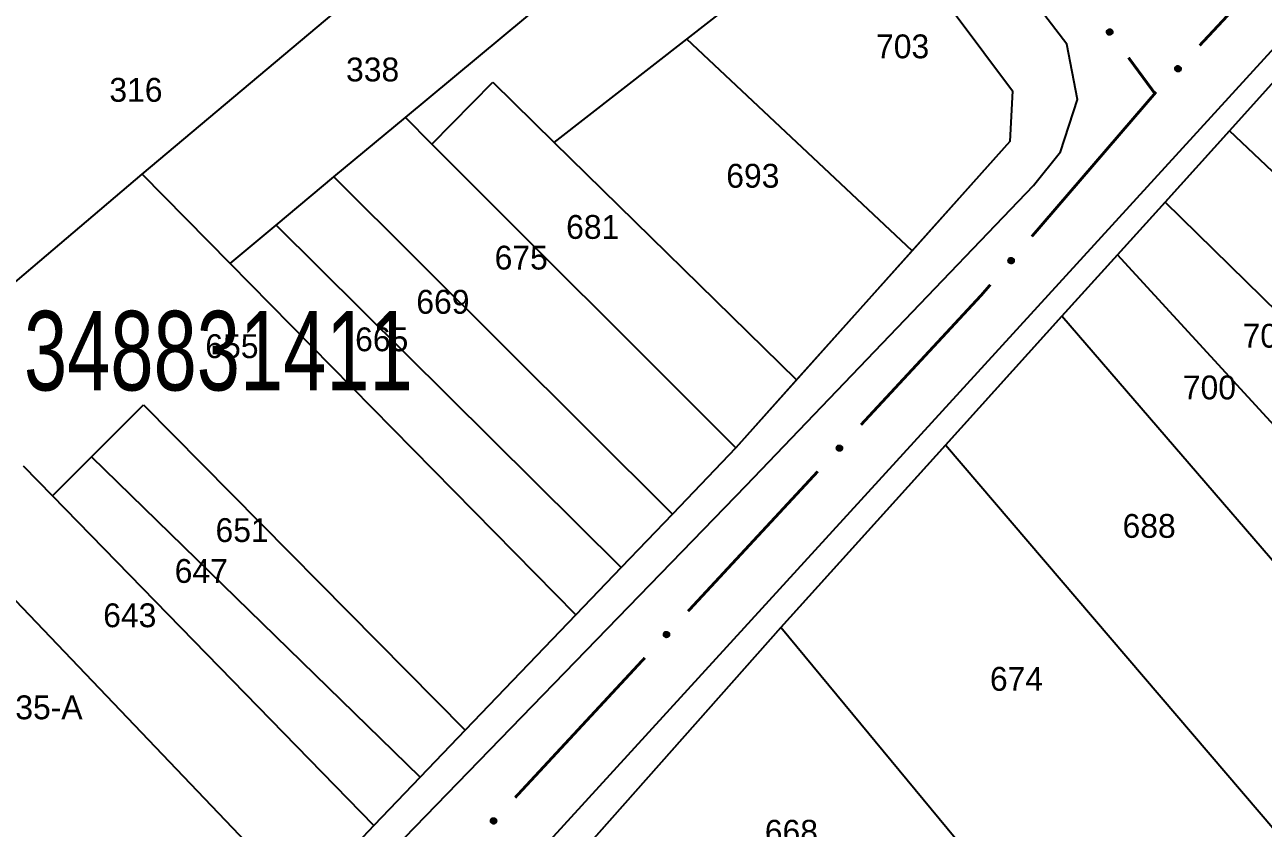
# Model space of a CAD drawing. Extents: x 200123 to 201542, y 4839549 to 4841240.
# Drawn here: x 200645.3 to 200723.2, y 4839982.2 to 4840032.7 of the extents above; entities that cross this region are included whole.
import ezdxf
from ezdxf.enums import TextEntityAlignment as Align

# ---------------------------------------------------------------- set-up
doc = ezdxf.new("R2010")
doc.units = 0
doc.header["$LTSCALE"] = 1.5
doc.header["$MEASUREMENT"] = 0
for name, color, linetype in [('CD_MALHA_LOTES', 7, 'CONTINUOUS'), ('CD_TXT_QUADRA', 2, 'CONTINUOUS'), ('RU-QUADRA', 210, 'CONTINUOUS'), ('SV-EIXO-RUA-PAV', 20, 'CONTINUOUS'), ('SV-RUA-PAVIM', 7, 'CONTINUOUS'), ('Th_NmrPort', 1, 'CONTINUOUS')]:
    doc.layers.add(name, color=color, linetype=linetype)
doc.styles.add('ARIAL', font='ARIAL.SHX')

msp = doc.modelspace()

# ---------------------------------------------------------------- linework, layer by layer
at = {"layer": 'CD_MALHA_LOTES', "linetype": 'Continuous', "flags": 128}
for points in [[(200652.66, 4840023.32), (200688.74, 4840053.62)], [(200669.23, 4840026.89), (200693.58, 4840047.13)], [(200686.94, 4840031.82), (200698.37, 4840040.72)], [(200698.37, 4840040.72), (200707.44, 4840028.56), (200707.28, 4840025.38), (200701.13, 4840018.5)], [(200678.6, 4840025.31), (200686.94, 4840031.82)], [(200701.13, 4840018.5), (200686.94, 4840031.82)], [(200721.1, 4840026.05), (200724.31, 4840029.61)], [(200670.9, 4840025.2), (200674.74, 4840029.12)], [(200674.74, 4840029.12), (200678.6, 4840025.31)], [(200664.73, 4840023.15), (200669.23, 4840026.89)], [(200670.9, 4840025.2), (200669.23, 4840026.89)], [(200717.05, 4840021.57), (200721.1, 4840026.05)], [(200753.2, 4839995.73), (200721.1, 4840026.05)], [(200690.04, 4840006.11), (200670.9, 4840025.2)], [(200693.86, 4840010.38), (200678.6, 4840025.31)], [(200638.77, 4840011.53), (200652.66, 4840023.32)], [(200658.19, 4840017.71), (200652.66, 4840023.32)], [(200661.09, 4840020.12), (200664.73, 4840023.15)], [(200686.05, 4840001.94), (200664.73, 4840023.15)], [(200714.05, 4840018.25), (200717.05, 4840021.57)], [(200738.46, 4840000.61), (200717.05, 4840021.57)], [(200658.19, 4840017.71), (200661.09, 4840020.12)], [(200682.82, 4839998.58), (200661.09, 4840020.12)], [(200701.13, 4840018.5), (200693.86, 4840010.38)], [(200679.97, 4839995.61), (200658.19, 4840017.71)], [(200710.56, 4840014.39), (200714.05, 4840018.25)], [(200734.03, 4839996.51), (200714.05, 4840018.25)], [(200703.23, 4840006.27), (200710.56, 4840014.39)], [(200732.23, 4839989.26), (200710.56, 4840014.39)], [(200693.86, 4840010.38), (200690.04, 4840006.11)], [(200649.48, 4840005.54), (200652.75, 4840008.81)], [(200652.75, 4840008.81), (200672.99, 4839988.34)], [(200690.04, 4840006.11), (200686.05, 4840001.94)], [(200692.87, 4839994.81), (200703.23, 4840006.27)], [(200726.06, 4839979.58), (200703.23, 4840006.27)], [(200647.02, 4840003.08), (200649.48, 4840005.54)], [(200670.16, 4839985.39), (200649.48, 4840005.54)], [(200645.16, 4840004.98), (200647.02, 4840003.08)], [(200667.24, 4839982.35), (200647.02, 4840003.08)], [(200686.05, 4840001.94), (200682.82, 4839998.58)], [(200662.75, 4839977.6), (200640.72, 4840000.64)], [(200682.82, 4839998.58), (200679.97, 4839995.61)], [(200679.97, 4839995.61), (200672.99, 4839988.34)], [(200679.15, 4839979.34), (200692.87, 4839994.81)], [(200715.31, 4839967.69), (200692.87, 4839994.81)], [(200672.99, 4839988.34), (200670.16, 4839985.39)], [(200670.16, 4839985.39), (200667.24, 4839982.35)], [(200667.24, 4839982.35), (200662.75, 4839977.6)]]:
    msp.add_lwpolyline(points, dxfattribs=at)
at = {"layer": 'RU-QUADRA', "linetype": 'Continuous', "flags": 128}
for points in [[(200589.16, 4839957.31), (200571.95, 4839984.54), (200572.5, 4839987.01), (200614.13, 4840015.93), (200620.16, 4840020.05), (200626.52, 4840024.4), (200628.65, 4840025.86), (200678.4, 4840067.48), (200688.74, 4840053.62), (200693.58, 4840047.13), (200698.37, 4840040.72), (200707.44, 4840028.56), (200707.28, 4840025.38), (200690.04, 4840006.11), (200686.05, 4840001.94), (200682.82, 4839998.58), (200679.97, 4839995.61), (200672.99, 4839988.34), (200670.16, 4839985.39), (200667.24, 4839982.35), (200662.75, 4839977.6)], [(200724.31, 4840029.61), (200721.1, 4840026.05), (200717.05, 4840021.57), (200714.05, 4840018.25), (200710.56, 4840014.39), (200703.23, 4840006.27), (200692.87, 4839994.81), (200679.15, 4839979.34)]]:
    msp.add_lwpolyline(points, dxfattribs=at)
at = {"layer": 'SV-EIXO-RUA-PAV', "const_width": 0.18}
for points in [[(200727.418382, 4840040.183165), (200719.226284, 4840031.414498)], [(200714.75053, 4840030.652055), (200715.936956, 4840029.041964)], [(200715.936956, 4840029.041964), (200716.41, 4840028.4)], [(200716.495585, 4840028.491608), (200716.41, 4840028.4)], [(200716.41, 4840028.4), (200708.662208, 4840019.401188)], [(200706.052344, 4840016.369915), (200705.51, 4840015.74)], [(200705.51, 4840015.74), (200697.910621, 4840007.555194)], [(200695.188971, 4840004.623878), (200687.024018, 4839995.829929)], [(200684.302367, 4839992.898612), (200676.137414, 4839984.104663)]]:
    msp.add_lwpolyline(points, dxfattribs=at)
at = {"layer": 'SV-EIXO-RUA-PAV'}
for points in [[(200713.56749, 4840032.443116), (200713.615946, 4840032.436476), (200713.656233, 4840032.420861), (200713.686087, 4840032.398166), (200713.707238, 4840032.371232), (200713.725773, 4840032.34124), (200713.737788, 4840032.306879), (200713.742677, 4840032.265788), (200713.736357, 4840032.217134), (200713.717649, 4840032.176915), (200713.696964, 4840032.146457), (200713.670149, 4840032.122785), (200713.640712, 4840032.105267), (200713.604607, 4840032.093966), (200713.562917, 4840032.089418), (200713.514147, 4840032.096957), (200713.474756, 4840032.112537), (200713.446457, 4840032.135247), (200713.422829, 4840032.162355), (200713.404273, 4840032.193201), (200713.392673, 4840032.226999), (200713.388169, 4840032.268982), (200713.396248, 4840032.31702), (200713.411338, 4840032.356486), (200713.433645, 4840032.385096), (200713.460858, 4840032.407757), (200713.490713, 4840032.426713), (200713.52475, 4840032.440229), (200713.56749, 4840032.443116)], [(200718.03946, 4840029.982894), (200718.041814, 4840029.934043), (200718.033848, 4840029.891576), (200718.017009, 4840029.858068), (200717.994408, 4840029.832339), (200717.968322, 4840029.808621), (200717.936745, 4840029.79051), (200717.897247, 4840029.778173), (200717.848258, 4840029.775467), (200717.805291, 4840029.786487), (200717.771558, 4840029.801238), (200717.743372, 4840029.82326), (200717.720755, 4840029.848988), (200717.703028, 4840029.88241), (200717.690916, 4840029.92256), (200717.689388, 4840029.971885), (200717.697483, 4840030.013465), (200717.714622, 4840030.045447), (200717.73694, 4840030.073644), (200717.763863, 4840030.097539), (200717.794961, 4840030.115138), (200717.835408, 4840030.12726), (200717.884112, 4840030.128123), (200717.925675, 4840030.120522), (200717.95789, 4840030.103838), (200717.985154, 4840030.08124), (200718.009262, 4840030.055365), (200718.028788, 4840030.024381), (200718.03946, 4840029.982894)], [(200707.534444, 4840017.922611), (200707.538778, 4840017.873895), (200707.532541, 4840017.83114), (200707.517075, 4840017.796977), (200707.495537, 4840017.770352), (200707.470435, 4840017.745595), (200707.439619, 4840017.726218), (200707.400653, 4840017.712288), (200707.351815, 4840017.707598), (200707.308436, 4840017.716865), (200707.274132, 4840017.730236), (200707.245076, 4840017.751096), (200707.221434, 4840017.775885), (200707.202365, 4840017.80856), (200707.188634, 4840017.848185), (200707.185106, 4840017.897408), (200707.191508, 4840017.939283), (200707.207335, 4840017.971934), (200707.228491, 4840018.001012), (200707.254422, 4840018.02598), (200707.284781, 4840018.044826), (200707.324702, 4840018.058579), (200707.373332, 4840018.061418), (200707.415169, 4840018.05551), (200707.448034, 4840018.040146), (200707.476193, 4840018.018672), (200707.50133, 4840017.993797), (200707.522097, 4840017.963631), (200707.534444, 4840017.922611)], [(200696.728228, 4840006.119929), (200696.730733, 4840006.071085), (200696.722898, 4840006.028594), (200696.706163, 4840005.995034), (200696.683642, 4840005.969235), (200696.657629, 4840005.945436), (200696.626109, 4840005.927229), (200696.586649, 4840005.914769), (200696.537669, 4840005.911912), (200696.494668, 4840005.922799), (200696.460889, 4840005.937446), (200696.432635, 4840005.959381), (200696.409939, 4840005.985038), (200696.392109, 4840006.018405), (200696.379872, 4840006.058518), (200696.378192, 4840006.107838), (200696.386159, 4840006.149443), (200696.403198, 4840006.181478), (200696.42543, 4840006.209743), (200696.452278, 4840006.233721), (200696.483322, 4840006.251416), (200696.523731, 4840006.263663), (200696.572432, 4840006.264677), (200696.614019, 4840006.257205), (200696.646285, 4840006.24062), (200696.673619, 4840006.218106), (200696.697806, 4840006.192306), (200696.717428, 4840006.161383), (200696.728228, 4840006.119929)], [(200685.841625, 4839994.394663), (200685.84413, 4839994.345819), (200685.836295, 4839994.303328), (200685.819559, 4839994.269769), (200685.797038, 4839994.243969), (200685.771025, 4839994.220171), (200685.739505, 4839994.201963), (200685.700045, 4839994.189503), (200685.651065, 4839994.186646), (200685.608064, 4839994.197533), (200685.574285, 4839994.21218), (200685.546031, 4839994.234115), (200685.523335, 4839994.259772), (200685.505505, 4839994.293139), (200685.493269, 4839994.333252), (200685.491588, 4839994.382572), (200685.499555, 4839994.424177), (200685.516594, 4839994.456212), (200685.538826, 4839994.484477), (200685.565674, 4839994.508455), (200685.596718, 4839994.52615), (200685.637127, 4839994.538397), (200685.685829, 4839994.539411), (200685.727415, 4839994.531939), (200685.759681, 4839994.515354), (200685.787015, 4839994.49284), (200685.811203, 4839994.46704), (200685.830825, 4839994.436117), (200685.841625, 4839994.394663)], [(200674.955021, 4839982.669397), (200674.957526, 4839982.620553), (200674.949691, 4839982.578062), (200674.932956, 4839982.544503), (200674.910435, 4839982.518703), (200674.884422, 4839982.494905), (200674.852902, 4839982.476697), (200674.813441, 4839982.464237), (200674.764462, 4839982.46138), (200674.721461, 4839982.472267), (200674.687682, 4839982.486914), (200674.659428, 4839982.508849), (200674.636732, 4839982.534507), (200674.618901, 4839982.567873), (200674.606665, 4839982.607986), (200674.604984, 4839982.657306), (200674.612951, 4839982.698911), (200674.629991, 4839982.730946), (200674.652222, 4839982.759211), (200674.679071, 4839982.78319), (200674.710114, 4839982.800884), (200674.750524, 4839982.813132), (200674.799225, 4839982.814145), (200674.840812, 4839982.806673), (200674.873077, 4839982.790088), (200674.900412, 4839982.767574), (200674.924599, 4839982.741774), (200674.944221, 4839982.710851), (200674.955021, 4839982.669397)]]:
    msp.add_lwpolyline(points, close=True, dxfattribs=at)
for points in [[(200713.490713, 4840032.426713), (200713.717649, 4840032.176915)], [(200713.510424, 4840032.429579), (200713.724639, 4840032.200976)], [(200713.52475, 4840032.440229), (200713.736357, 4840032.217134)], [(200713.545171, 4840032.439929), (200713.735912, 4840032.243182)], [(200713.56749, 4840032.443116), (200713.742677, 4840032.265788)], [(200713.593738, 4840032.438427), (200713.735507, 4840032.292037)], [(200713.615946, 4840032.436476), (200713.737788, 4840032.306879)], [(200713.63895, 4840032.427674), (200713.725735, 4840032.330601)], [(200713.388169, 4840032.268982), (200713.562917, 4840032.089418)], [(200713.392673, 4840032.226999), (200713.514147, 4840032.096957)], [(200713.395603, 4840032.244969), (200713.533556, 4840032.099158)], [(200713.395718, 4840032.290817), (200713.581544, 4840032.093839)], [(200713.396248, 4840032.31702), (200713.604607, 4840032.093966)], [(200713.401559, 4840032.206983), (200713.490251, 4840032.109622)], [(200713.404273, 4840032.193201), (200713.474756, 4840032.112537)], [(200713.404274, 4840032.334411), (200713.619009, 4840032.102801)], [(200713.411338, 4840032.356486), (200713.640712, 4840032.105267)], [(200713.423931, 4840032.367541), (200713.653237, 4840032.116158)], [(200713.433645, 4840032.385096), (200713.670149, 4840032.122785)], [(200713.448445, 4840032.394079), (200713.68041, 4840032.134486)], [(200713.460858, 4840032.407757), (200713.696964, 4840032.146457)], [(200713.478914, 4840032.414836), (200713.705791, 4840032.166748)], [(200713.656233, 4840032.420861), (200713.725773, 4840032.34124)], [(200717.794961, 4840030.115138), (200717.689388, 4840029.971885)], [(200717.835408, 4840030.12726), (200717.690916, 4840029.92256)], [(200717.813164, 4840030.115551), (200717.695109, 4840029.953208)], [(200717.776914, 4840030.102733), (200717.697458, 4840029.997698)], [(200717.763863, 4840030.097539), (200717.697483, 4840030.013465)], [(200717.858257, 4840030.123841), (200717.698676, 4840029.905059)], [(200717.884112, 4840030.128123), (200717.703028, 4840029.88241)], [(200717.90268, 4840030.123421), (200717.714354, 4840029.869871)], [(200717.925675, 4840030.120522), (200717.720755, 4840029.848988)], [(200717.938851, 4840030.110169), (200717.733757, 4840029.838672)], [(200717.95789, 4840030.103838), (200717.743372, 4840029.82326)], [(200717.969433, 4840030.090935), (200717.756756, 4840029.815318)], [(200717.985154, 4840030.08124), (200717.771558, 4840029.801238)], [(200717.995423, 4840030.064787), (200717.793124, 4840029.796281)], [(200718.009262, 4840030.055365), (200717.805291, 4840029.786487)], [(200718.015693, 4840030.036513), (200717.830226, 4840029.784026)], [(200718.028788, 4840030.024381), (200717.848258, 4840029.775467)], [(200718.032236, 4840030.004251), (200717.873784, 4840029.78068)], [(200718.03946, 4840029.982894), (200717.897247, 4840029.778173)], [(200718.039661, 4840029.956232), (200717.921737, 4840029.790033)], [(200718.041814, 4840029.934043), (200717.936745, 4840029.79051)], [(200718.037377, 4840029.909815), (200717.957856, 4840029.806708)], [(200718.033848, 4840029.891576), (200717.968322, 4840029.808621)], [(200707.284781, 4840018.044826), (200707.185106, 4840017.897408)], [(200707.324702, 4840018.058579), (200707.188634, 4840017.848185)], [(200707.254422, 4840018.02598), (200707.191508, 4840017.939283)], [(200707.302952, 4840018.045977), (200707.19158, 4840017.878979)], [(200707.267251, 4840018.0317), (200707.192123, 4840017.923527)], [(200707.347671, 4840018.056091), (200707.197098, 4840017.831014)], [(200707.373332, 4840018.061418), (200707.202365, 4840017.80856)], [(200707.392075, 4840018.057473), (200707.214191, 4840017.796491)], [(200707.415169, 4840018.05551), (200707.221434, 4840017.775885)], [(200707.428754, 4840018.045699), (200707.234844, 4840017.766105)], [(200707.448034, 4840018.040146), (200707.245076, 4840017.751096)], [(200707.460091, 4840018.027722), (200707.258771, 4840017.743703)], [(200707.476193, 4840018.018672), (200707.274132, 4840017.730236)], [(200707.48712, 4840018.002649), (200707.295881, 4840017.726157)], [(200707.50133, 4840017.993797), (200707.308436, 4840017.716865)], [(200707.50852, 4840017.975222), (200707.333451, 4840017.715418)], [(200707.522097, 4840017.963631), (200707.351815, 4840017.707598)], [(200707.526359, 4840017.943657), (200707.377108, 4840017.713841)], [(200707.534444, 4840017.922611), (200707.400653, 4840017.712288)], [(200707.535726, 4840017.89598), (200707.424642, 4840017.725133)], [(200707.538778, 4840017.873895), (200707.439619, 4840017.726218)], [(200707.535328, 4840017.849507), (200707.460055, 4840017.743259)], [(200707.532541, 4840017.83114), (200707.470435, 4840017.745595)], [(200696.483322, 4840006.251416), (200696.378192, 4840006.107838)], [(200696.523731, 4840006.263663), (200696.379872, 4840006.058518)], [(200696.501523, 4840006.251885), (200696.38397, 4840006.089179)], [(200696.452278, 4840006.233721), (200696.386159, 4840006.149443)], [(200696.465313, 4840006.238956), (200696.386182, 4840006.133675)], [(200696.54659, 4840006.260315), (200696.387687, 4840006.041041)], [(200696.572432, 4840006.264677), (200696.392109, 4840006.018405)], [(200696.591015, 4840006.260032), (200696.403473, 4840006.005902)], [(200696.614019, 4840006.257205), (200696.409939, 4840005.985038)], [(200696.627227, 4840006.246892), (200696.422973, 4840005.974762)], [(200696.646285, 4840006.24062), (200696.432635, 4840005.959381)], [(200696.657868, 4840006.227753), (200696.446044, 4840005.95148)], [(200696.673619, 4840006.218106), (200696.460889, 4840005.937446)], [(200696.683938, 4840006.201685), (200696.48247, 4840005.932555)], [(200696.697806, 4840006.192306), (200696.494668, 4840005.922799)], [(200696.704295, 4840006.173474), (200696.51961, 4840005.920415)], [(200696.717428, 4840006.161383), (200696.537669, 4840005.911912)], [(200696.720938, 4840006.141264), (200696.563178, 4840005.917203)], [(200696.728228, 4840006.119929), (200696.586649, 4840005.914769)], [(200696.728512, 4840006.093268), (200696.611102, 4840005.926705)], [(200696.730733, 4840006.071085), (200696.626109, 4840005.927229)], [(200696.726371, 4840006.046843), (200696.647169, 4840005.943491)], [(200696.722898, 4840006.028594), (200696.657629, 4840005.945436)], [(200685.596718, 4839994.52615), (200685.491588, 4839994.382572)], [(200685.637127, 4839994.538397), (200685.493269, 4839994.333252)], [(200685.614919, 4839994.526619), (200685.497367, 4839994.363913)], [(200685.565674, 4839994.508455), (200685.499555, 4839994.424177)], [(200685.578709, 4839994.51369), (200685.499579, 4839994.408409)], [(200685.659987, 4839994.53505), (200685.501083, 4839994.315775)], [(200685.685829, 4839994.539411), (200685.505505, 4839994.293139)], [(200685.704411, 4839994.534766), (200685.516869, 4839994.280636)], [(200685.727415, 4839994.531939), (200685.523335, 4839994.259772)], [(200685.740623, 4839994.521626), (200685.536369, 4839994.249496)], [(200685.759681, 4839994.515354), (200685.546031, 4839994.234115)], [(200685.771264, 4839994.502487), (200685.55944, 4839994.226214)], [(200685.787015, 4839994.49284), (200685.574285, 4839994.21218)], [(200685.797335, 4839994.476419), (200685.595866, 4839994.207289)], [(200685.811203, 4839994.46704), (200685.608064, 4839994.197533)], [(200685.817692, 4839994.448208), (200685.633007, 4839994.195149)], [(200685.830825, 4839994.436117), (200685.651065, 4839994.186646)], [(200685.834335, 4839994.415998), (200685.676574, 4839994.191937)], [(200685.841625, 4839994.394663), (200685.700045, 4839994.189503)], [(200685.841908, 4839994.368002), (200685.724498, 4839994.201439)], [(200685.84413, 4839994.345819), (200685.739505, 4839994.201963)], [(200685.839768, 4839994.321578), (200685.760566, 4839994.218225)], [(200685.836295, 4839994.303328), (200685.771025, 4839994.220171)], [(200674.710114, 4839982.800884), (200674.604984, 4839982.657306)], [(200674.750524, 4839982.813132), (200674.606665, 4839982.607986)], [(200674.728316, 4839982.801353), (200674.610763, 4839982.638647)], [(200674.679071, 4839982.78319), (200674.612951, 4839982.698911)], [(200674.692105, 4839982.788424), (200674.612975, 4839982.683143)], [(200674.773383, 4839982.809784), (200674.61448, 4839982.590509)], [(200674.799225, 4839982.814145), (200674.618901, 4839982.567873)], [(200674.817808, 4839982.8095), (200674.630266, 4839982.55537)], [(200674.840812, 4839982.806673), (200674.636732, 4839982.534507)], [(200674.854019, 4839982.79636), (200674.649766, 4839982.524231)], [(200674.873077, 4839982.790088), (200674.659428, 4839982.508849)], [(200674.884661, 4839982.777221), (200674.672836, 4839982.500948)], [(200674.900412, 4839982.767574), (200674.687682, 4839982.486914)], [(200674.910731, 4839982.751153), (200674.709263, 4839982.482023)], [(200674.924599, 4839982.741774), (200674.721461, 4839982.472267)], [(200674.931088, 4839982.722942), (200674.746403, 4839982.469883)], [(200674.944221, 4839982.710851), (200674.764462, 4839982.46138)], [(200674.947731, 4839982.690732), (200674.789971, 4839982.466671)], [(200674.955021, 4839982.669397), (200674.813441, 4839982.464237)], [(200674.955304, 4839982.642736), (200674.837895, 4839982.476173)], [(200674.957526, 4839982.620553), (200674.852902, 4839982.476697)], [(200674.953164, 4839982.596312), (200674.873962, 4839982.492959)], [(200674.949691, 4839982.578062), (200674.884422, 4839982.494905)]]:
    msp.add_lwpolyline(points, dxfattribs=at)
at = {"layer": 'SV-RUA-PAVIM', "linetype": 'Continuous'}
msp.add_polyline3d([(200674.71, 4839897.57, 3.7), (200757.6, 4839963.73, 3.7), (200806.58, 4840002.83, 3.67), (200808.7, 4840004.82, 3.67), (200809.38, 4840006.39, 3.67), (200809.72, 4840007.94, 3.67), (200809.39, 4840010.3, 3.67), (200764.5, 4840068.29, 3.57), (200761.99, 4840071.42, 3.57), (200761.36, 4840071.79, 3.57), (200760.68, 4840071.71, 3.57), (200758.9, 4840070.41, 3.57), (200737.95, 4840046.64, 3.57), (200674.08, 4839976.77, 3.34), (200618.19, 4839916.63, 3.69), (200616.67, 4839915.21, 3.69), (200616.23, 4839912.14, 3.69), (200616.28, 4839912.14, 3.69), (200626.37, 4839897.57, 3.69)], dxfattribs=at)
msp.add_polyline3d([(200570.7, 4839987.49, 3.55), (200570.7, 4839985.49, 3.55), (200570.76, 4839983.67, 3.55), (200609.95, 4839921.97, 3.58), (200611.04, 4839921.32, 3.58), (200612.17, 4839921.21, 3.58), (200613.99, 4839921.66, 3.58), (200616.37, 4839923.78, 3.36), (200665.81, 4839978.12, 3.06), (200690.68, 4840003.73, 3.06), (200708.78, 4840022.62, 3.06), (200710.48, 4840024.73, 3.06), (200711.53, 4840028.01, 3.06), (200710.86, 4840031.51, 3.05), (200680.99, 4840070.45, 3.04), (200678.64, 4840070.54, 3.04), (200677.25, 4840069.61, 3.04), (200629, 4840030.12, 3.04), (200576.97, 4839993.04, 3.04), (200571.37, 4839989.11, 3.55)], close=True, dxfattribs=at)

# ---------------------------------------------------------------- texts
at = {"layer": 'CD_TXT_QUADRA', "style": 'ARIAL', "width": 0.7}
msp.add_text('348831411', height=5, dxfattribs=at).set_placement((200645.22, 4840009.72))
at = {"layer": 'Th_NmrPort', "color": 1}
for s, p in [('703', (200698.858306, 4840031.361647)), ('338', (200665.49415, 4840029.906965)), ('316', (200650.59415, 4840028.626965)), ('693', (200689.428306, 4840023.221647)), ('681', (200679.347985, 4840020.003156)), ('675', (200674.847985, 4840018.073156)), ('669', (200669.917985, 4840015.293156)), ('704', (200721.932086, 4840013.158305)), ('655', (200656.637985, 4840012.503156)), ('665', (200666.067985, 4840012.933156)), ('700', (200718.171387, 4840009.904437)), ('651', (200657.277985, 4840000.933156)), ('688', (200714.376965, 4840001.19585)), ('647', (200654.707985, 4839998.363156)), ('643', (200650.207985, 4839995.573156)), ('674', (200706.026965, 4839991.57585)), ('635-A', (200643.557985, 4839989.783156)), ('668', (200691.856965, 4839981.95585))]:
    msp.add_text(s, height=1.5, dxfattribs=at).set_placement(p, align=Align.MIDDLE_LEFT)

doc.saveas('drawing.dxf')
